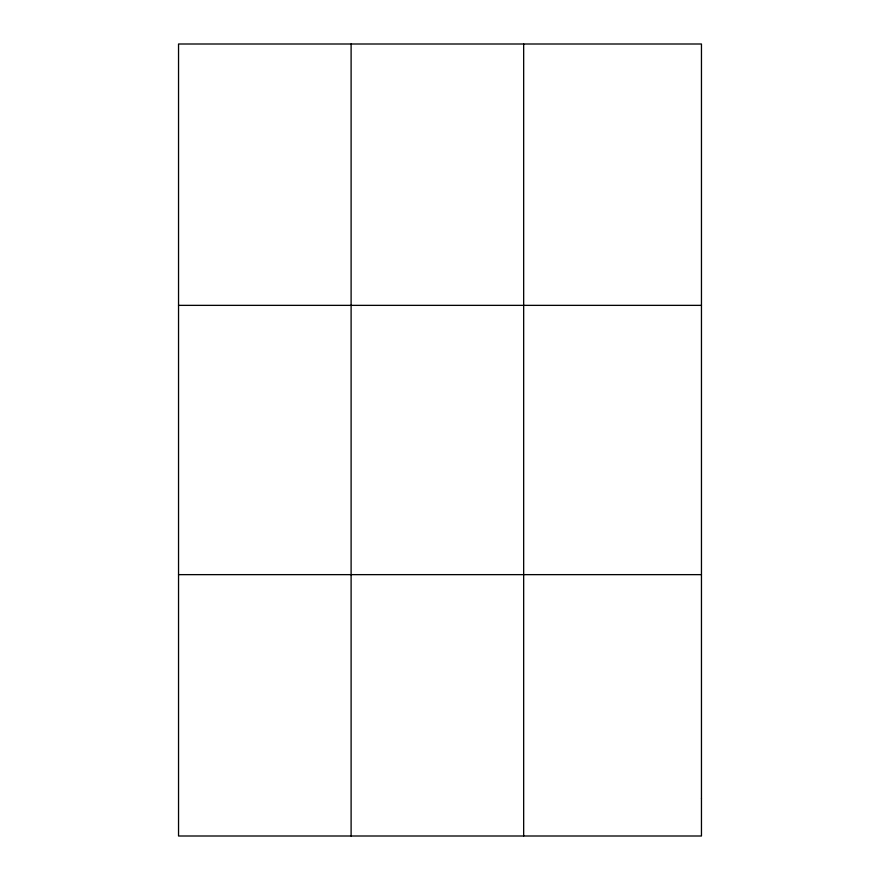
<?xml version="1.0" encoding="UTF-8"?>
<svg xmlns="http://www.w3.org/2000/svg" width="880" height="880" viewBox="0 0 880 880"><rect width="100%" height="100%" fill="white"/><g stroke="black" fill="none" stroke-linecap="round" stroke-linejoin="round"><path stroke-width="1.32" d="M351.109 836L351.109 44M523.666 836L523.666 44M178.541 305.36L701.459 305.36M178.541 574.64L701.459 574.64M701.459 798.666L701.459 836L178.541 836L178.541 44L701.459 44L701.459 798.666"/></g></svg>
